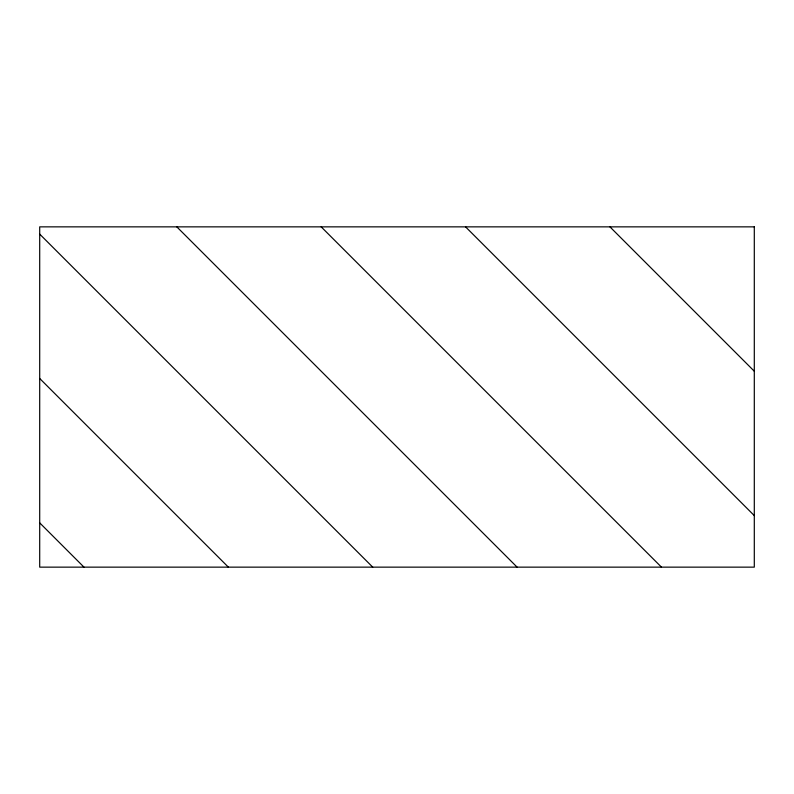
<?xml version="1.0" encoding="UTF-8"?>
<svg xmlns="http://www.w3.org/2000/svg" width="794" height="794" viewBox="0 0 794 794"><rect width="100%" height="100%" fill="white"/><g stroke="black" fill="none" stroke-linecap="round" stroke-linejoin="round"><path stroke-width="1.19" d="M609.931 226.856L754.3 371.225M465.562 226.856L754.3 515.604M321.183 226.856L661.471 567.144M176.814 226.856L517.102 567.144M39.7 234.111L372.733 567.144M39.7 378.48L228.364 567.144M39.7 522.859L83.985 567.144M754.3 226.856L39.7 226.856L39.7 567.144L754.3 567.144L754.3 226.856"/></g></svg>
